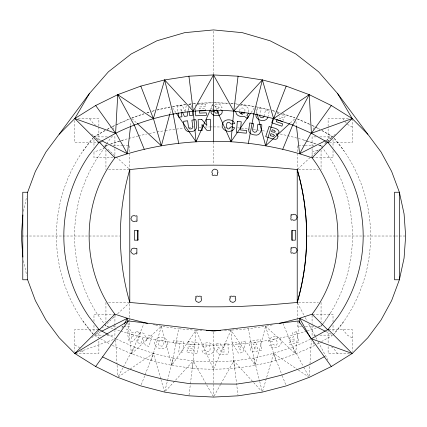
<?xml version="1.0" encoding="UTF-8"?>
<svg xmlns="http://www.w3.org/2000/svg" width="427" height="427" viewBox="0 0 427 427"><rect width="100%" height="100%" fill="white"/><g stroke="black" fill="none" stroke-linecap="round" stroke-linejoin="round"><path stroke-width="0.32" stroke-dasharray="2.13 1.6" d="M248.786 111.911C249.79 107.124 244.233 104.578 240.236 105.368M309.324 376.064L309.901 365.699M310.007 363.745L311.288 340.714M244.895 111.351C246.198 107.54 239.563 106.526 239.638 110.529M314.71 345.374C277.064 364.012 234.391 372.013 192.545 368.282L196.046 330.268L202.51 330.45M130.635 125.405L131.089 121.449M228.365 330.343L248.349 328.758L265.626 326.249L295.532 353.871L299.007 323.549M189.012 395.194L190.341 384.401M190.415 383.766L193.228 360.9C233.708 364.514 274.983 356.769 311.4 338.744M185.345 111.335L186.284 105.069M188.019 111.084L188.483 107.999M112.29 345.374L131.468 353.871L151.35 360.553L171.771 365.373L178.651 328.758L196.046 330.268L213.5 369.254L230.954 330.268L255.229 365.373L265.626 326.249L273.862 324.568M23.48 211.36L26.655 196.714M256.147 113.694L257.476 108.063L261.292 108.965L259.936 114.73M264.014 116.368L265.525 109.963L269.346 110.865L268.017 116.496M164.774 391.479L167.405 380.969M167.56 380.35L173.132 358.088L193.228 360.9L206.044 383.766M169.893 113.705L171.088 109.216M262.557 391.479L273.616 353.428L297.293 369.334M151.35 360.553L161.374 326.249L178.651 328.758M283.085 120.59L283.432 119.549L277.635 117.596M141.268 384.738L144.694 375.877M145.153 374.698L153.384 353.428L173.132 358.088M127.919 322.892L131.468 353.871L144.016 323.362M210.548 109.371L212.961 103.969M118.38 376.192L122.784 368.026M123.414 366.862L134.153 346.964L153.384 353.428L160.739 378.738M121.93 328.075L123.536 325.193M313.103 129.536L314.71 126.654A226.411 226.411 0 0 0 310.589 124.647M214.13 395.946L220.449 384.674M220.764 384.108L233.772 360.9L261.505 391.143M251.06 112.685L254.471 107.748M192.545 368.282L171.771 365.373L196.046 330.268M106.302 144.278L102.96 149.023L93.977 151.969M106.675 143.75L111.5 136.891L114.922 136.891L114.922 148.004M104.834 147.278L96.603 158.972A145.634 145.634 0 0 0 96.603 313.05L104.087 323.682M105.197 146.76L105.939 145.703A317.352 317.352 0 0 1 107.172 145.26M324.808 143.696L326.281 141.604M326.65 141.081L329.596 136.891M318.665 327.109L321.061 326.324L322.545 324.21M322.913 323.682L330.397 313.05M82.854 151.105L93.572 137.414M333.023 335.136L344.146 320.923M165.516 391.116L193.228 360.9M91.698 337.81L94.111 335.574M94.591 335.126L98.45 331.544M102.309 327.963L103.275 327.071M105.207 325.278L105.939 324.6L105.939 326.324L108.335 327.109M106.915 323.693L115.674 315.569M117.622 313.76L129.301 302.924M297.699 169.097L310.84 156.906M311.326 156.458L319.113 149.231M322.759 145.853L321.061 147.427L321.061 145.703A317.352 317.352 0 0 0 319.828 145.26M325.652 143.162L327.098 141.823M327.584 141.374L333.375 136.005M333.855 135.556L335.302 134.211M290.227 123.056L295.052 118.599M131.468 353.871L161.374 326.249L171.771 365.373M212.79 104.935C211.232 105.843 210.97 108.266 212.497 109.333M118.284 377.004L128.986 369.814M130.059 369.093L153.384 353.428M105.031 130.71L94.522 136.587A226.411 226.411 0 0 1 106.467 129.669M107.262 129.461L110.614 127.588M316.946 344.125L320.853 341.936M321.414 341.627L332.478 335.441M325.988 140.44L331.267 137.777M95.733 334.245L101.012 331.587M113.897 129.536L112.29 126.654L116.486 124.796M117.083 124.529L130.87 118.423M79.758 351.688L114.367 339.187M131.468 118.156L144.518 113.769M147 112.931L150.107 111.885M105.939 147.427L105.939 145.703L107.737 145.111M110.732 144.129L123.318 140.003M312.078 151.969L320.463 149.22M306.682 331.037L303.682 332.019A317.352 317.352 0 0 1 123.318 332.019L120.318 331.037M307.28 330.84L316.268 327.893M154.542 110.716L151.35 111.468A226.411 226.411 0 0 1 154.51 110.593M157.093 110.113L170.49 106.953M186.055 104.652L171.771 106.649A226.411 226.411 0 0 1 186.028 104.444M188.649 104.289L191.894 103.836A226.411 226.411 0 0 0 188.633 104.14M188.841 104.711L191.403 104.353L191.942 108.191M195.817 103.59L192.545 103.745A226.411 226.411 0 0 1 196.463 103.414M198.438 103.473L212.843 102.8M197.183 104.727L205.739 104.332L205.846 106.675L199.254 106.98L199.334 108.725L205.451 108.442L205.526 110.123M215.165 104.167C217.743 103.878 221.816 104.215 222.093 107.54L218.378 107.625C218.25 106.168 216.11 105.65 215.187 106.643L215.155 107.225L215.827 107.679L221.282 109.552M224.49 330.45L227.719 330.359M78.146 118.546L98.888 118.546L98.888 126.376M348.427 118.546L328.112 118.546L328.112 126.344M93.977 136.891L107.604 136.891M315.969 136.891L312.078 136.891L312.078 148.02M319.866 136.891L333.023 136.891M105.939 145.703L108.591 145.703M113.23 145.703L121.839 145.703M122.501 145.703L129.787 145.703L129.787 168.889M304.499 145.703L297.213 145.703L297.213 168.889M305.161 145.703L313.77 145.703M318.409 145.703L321.061 145.703L330.397 158.972A145.634 145.634 0 0 1 322.257 324.787M312.078 157.835L333.023 157.835L333.023 150.635M108.591 169.551L129.125 169.551M298.537 169.551L318.409 169.551M22.012 236.014L119.656 236.014M307.349 236.014L395.066 236.014M395.728 236.014L405.65 236.014M108.591 302.476L129.125 302.476M298.537 302.476L318.409 302.476M114.922 314.187L93.977 314.187L93.977 322.043M109.253 326.324L105.939 326.324L104.455 324.21M113.23 326.324L117.201 326.324M121.839 326.324L123.163 326.324M123.825 326.324L129.787 326.324L129.787 303.138M301.659 326.324L297.213 326.324L297.213 303.138M305.47 326.324L313.85 326.324M317.784 326.324L321.061 326.324A145.634 145.634 0 0 0 321.862 325.299M98.263 329.398L74.81 329.398L74.81 351.517M328.737 329.398L352.19 329.398L352.19 351.528M95.285 335.136L103.798 335.136M107.07 335.136L114.922 335.136L114.922 330.573M316.001 335.136L312.078 335.136L312.078 324.024M319.93 335.136L331.715 335.136M75.44 353.476L98.888 353.476L98.888 339.828M349.521 353.476L328.112 353.476L328.112 345.646M214.808 102.832L228.562 103.473M231.183 103.59L233.799 103.713A226.411 226.411 0 0 0 229.23 103.318M238.351 104.289L234.455 103.745A226.411 226.411 0 0 1 238.367 104.14M240.945 104.652L254.583 106.558A226.411 226.411 0 0 0 240.972 104.444M153.138 324.568L155.038 324.958M155.668 325.086L161.374 326.249M256.51 106.953L269.907 110.113M272.458 110.716L275.65 111.468M303.682 140.003L316.268 144.129M319.263 145.111L321.061 145.703M110.732 327.893L119.72 330.84M276.893 111.885L280 112.931M282.482 113.769L294.913 117.948M277.054 113.16L278.927 113.79M281.425 114.628L285.167 115.888L284.435 118.076L279.429 116.395M297.331 118.952L311.118 125.058M311.715 125.325L314.71 126.654M116.197 339.006L134.153 346.964M95.733 137.777L101.012 140.44M325.988 331.587L332.436 334.837M347.279 124.284L352.19 127.027M316.386 127.588L319.738 129.461M321.969 130.71L332.478 136.587A226.411 226.411 0 0 0 320.533 129.669M96.16 125.506L93.977 124.284L89.489 118.546M352.19 337.88L347.279 335.136L342.785 329.398M331.384 346.825L333.023 347.743L337.511 353.476M107.535 334.229L115.6 338.744M94.522 335.441L98.888 337.88L98.888 330.706M100.564 338.819L110.614 344.434M74.81 344.995L79.721 347.743M298.382 370.06L308.71 376.998M131.948 118.599L136.773 123.056M91.698 134.211L93.145 135.556M93.625 136.005L99.416 141.374M99.902 141.823L101.348 143.162M104.241 145.853L105.207 146.744M107.887 149.231L115.674 156.458M116.16 156.906L129.301 169.097M342.785 118.546L346.462 123.243M334.245 138.455L344.146 151.105M82.854 320.923L93.161 334.09M81.765 350.348L84.215 353.476M172.529 107.748L175.94 112.685M206.689 384.919L212.849 395.92M313.103 342.486L314.389 344.797M292.847 346.964L303.127 366.008M303.746 367.161L308.641 376.23M297.523 303.053L304.958 317.015M305.268 317.597L307.125 321.088M308.678 323.997L315.5 336.807M315.815 337.389L317.053 339.716M318.296 342.048L327.915 360.105M185.249 111.965L182.35 105.618L177.226 106.334L178.032 112.098M182.067 111.314L180.776 108.474L181.315 112.301M214.573 105.17L216.452 109.371M282.984 323.362L295.532 353.871M273.616 353.428L281.969 375.018M282.204 375.627L285.722 384.706M265.626 326.249L275.65 360.553M160.926 379.379L164.438 391.458M255.912 109.216L257.107 113.705M253.868 358.088L259.525 380.687M259.68 381.322L262.221 391.463M23.48 260.662L26.655 275.314M248.349 328.758L255.229 365.373M188.574 107.38L189.113 111.212M233.772 360.9L237.988 395.178M295.911 121.449L296.365 125.405M230.954 330.268L234.455 368.282M115.674 340.073L117.009 364.023M117.078 365.293L117.676 376.091M195.208 104.823L195.272 106.109M195.39 108.693L195.449 109.985M352.19 118.546L352.19 142.623L328.112 142.623L328.112 126.995M333.023 139.506L333.023 147.363M333.023 322.022L333.023 314.187L312.078 314.187L312.078 323.367M333.023 325.299L333.023 332.51M328.112 329.398L328.112 343.703M321.061 150.032L321.061 169.551M321.061 302.476L321.061 321.686M321.061 324.333L321.061 326.324M312.078 148.681L312.078 156.533M213.5 31.251L213.5 74.287M213.5 142.09L213.5 164.512M213.5 332.094L213.5 397.078M114.922 148.655L114.922 157.835L93.977 157.835L93.977 150.662M114.922 315.5L114.922 323.367M114.922 324.024L114.922 327.957M105.939 150.032L105.939 169.551M105.939 302.476L105.939 321.995M98.888 127.027L98.888 142.623L74.81 142.623L74.81 119.848M93.977 139.512L93.977 147.384M93.977 325.315L93.977 332.516M110.251 144.182A317.352 317.352 0 0 1 120.814 140.755M121.439 140.563A317.352 317.352 0 0 1 128.335 138.561M128.965 138.385A317.352 317.352 0 0 1 137.814 136.074M138.449 135.919A317.352 317.352 0 0 1 146.723 134.025M149.285 133.486A317.352 317.352 0 0 1 156.335 132.108M156.976 131.991A317.352 317.352 0 0 1 164.705 130.694M165.35 130.593A317.352 317.352 0 0 1 183.498 128.34M188.707 127.886A317.352 317.352 0 0 1 191.312 127.694M199.131 127.246A317.352 317.352 0 0 1 201.09 127.161M205.008 127.032A317.352 317.352 0 0 1 209.582 126.942M210.233 126.936A317.352 317.352 0 0 1 212.192 126.92M213.5 126.92A317.352 317.352 0 0 1 221.335 127.016M225.253 127.139A317.352 317.352 0 0 1 229.822 127.337M237.642 127.838A317.352 317.352 0 0 1 249.347 128.949M253.238 129.418A317.352 317.352 0 0 1 259.712 130.299M262.295 130.694A317.352 317.352 0 0 1 266.165 131.319M275.159 132.968A317.352 317.352 0 0 1 276.44 133.224M280.277 134.025A317.352 317.352 0 0 1 305.561 140.563M306.186 140.755A317.352 317.352 0 0 1 316.749 144.182M334.293 138.343A149.551 149.551 0 0 1 333.871 334.165M93.129 334.165A149.551 149.551 0 0 1 92.707 138.343M107.044 129.36A226.411 226.411 0 0 1 111.703 126.947M112.29 126.654A226.411 226.411 0 0 1 115.231 125.212M115.818 124.924A226.411 226.411 0 0 1 129.637 118.877M132.076 117.916A226.411 226.411 0 0 1 143.824 113.758M146.952 112.771A226.411 226.411 0 0 1 150.09 111.831M157.045 109.926A226.411 226.411 0 0 1 170.48 106.894M197.114 103.366A226.411 226.411 0 0 1 212.843 102.774M213.5 102.774A226.411 226.411 0 0 1 228.573 103.275M255.229 106.649A226.411 226.411 0 0 1 269.955 109.926M272.49 110.593A226.411 226.411 0 0 1 280.048 112.771M283.176 113.758A226.411 226.411 0 0 1 294.924 117.916M297.363 118.877A226.411 226.411 0 0 1 309.997 124.364M315.297 126.947A226.411 226.411 0 0 1 319.956 129.36M158.55 343.303L158.647 344.472A2.322 1.97 13.3 0 0 159.575 345.646L161.7 346.142A2.327 1.975 13.3 0 0 163.045 345.48L163.883 343.682L163.936 341.707A2.295 1.943 13.3 0 0 163.029 340.511C160.926 338.969 158.401 340.895 158.55 343.303M167.891 342.86C168.686 351.784 152.791 349.836 154.852 341.653C155.828 335.974 163.808 336.428 166.845 340.036A5.887 4.991 13.3 0 1 167.795 342.07L167.891 342.86M250.377 348.395C250.11 354.335 259.36 349.932 261.778 350.396L260.208 339.588L253.494 340.565L250.345 341.536A3.389 2.909 -8.3 0 0 249.016 343.538L249.571 345.651L252.042 346.644L250.788 347.567L250.377 348.395M254.097 347.791L254.535 348.939L257.534 348.774L257.235 346.729L254.78 347.151L254.097 347.791M253.008 343.682L253.489 344.872L256.937 344.669L256.622 342.481L253.787 342.972L253.008 343.682M281.286 342.214C281.302 347.61 272.474 349.969 269.565 345.55L272.837 344.226C280.913 349.644 276.039 332.403 272.196 341.813L268.647 341.659C269.277 334.998 281.703 334.827 281.286 342.214M173.634 340.698L173.399 343.377L179.516 343.906L178.806 352.094L182.724 352.435L183.663 341.568L173.634 340.698M216.809 350.53C216.308 356.486 225.173 353.679 228.29 354.111L227.97 343.105L224.026 343.217L224.154 347.685L222.494 347.167L219.9 343.335L215.459 343.463L218.026 347.268L219.708 348.202L217.647 349.174L216.809 350.53M214.279 348.763C214.584 355.195 203.839 356.337 201.96 350.647L205.451 350.081C212.086 357.463 211.28 338.867 205.382 347.477L201.96 346.478C203.764 340.442 214.984 342.134 214.279 348.763M188.19 341.419L187.843 343.884L194.568 344.824L194.264 346.97L188.206 346.121L187.896 348.341L193.954 349.19L193.714 350.919L187.181 350.007L186.855 352.328L197.29 353.786L198.811 342.908L188.19 341.419M241.97 341.6L241.607 343.479L237.188 344.098L236.302 342.39L232.224 342.961L238.485 353.182L242.733 352.585L245.947 341.04L241.97 341.6M241.09 345.95L240.262 350.055L238.325 346.34L241.09 345.95M140.713 332.339L137.27 342.571L140.782 343.751L142.687 338.088L145.324 345.278L148.804 346.452L152.247 336.214L148.74 335.04L146.851 340.655L144.225 333.519L140.713 332.339M136.314 331.533L135.268 333.065L130.956 331.918L130.785 330.071L126.808 329.014L128.714 340.468L132.861 341.568L140.2 332.564L136.314 331.533M133.859 335.056L131.537 338.376L131.158 334.341L133.859 335.056M221.517 349.991L221.165 350.124A1.174 1.014 -1.7 0 0 220.663 351.005L221.074 351.811L221.645 352.008L224.276 352.003L224.212 349.766L221.517 349.991M296.327 331.726L292.511 332.74L293.621 336.919L288.855 338.184L289.399 340.25L294.166 338.985L294.641 340.767L289.063 342.251L289.645 344.45L299.044 341.952L296.327 331.726"/><path stroke-width="0.64" d="M259.781 115.37C259.253 117.446 262.45 118.594 263.694 117.11L264.014 116.368M107.535 334.229L98.888 329.398L88.96 316.711A142.138 142.138 0 0 1 88.96 155.311L98.888 142.623L115.6 133.283L117.751 94.666L140.809 86.105L164.619 79.929L188.931 76.198L213.5 74.949L238.069 76.198L262.381 79.929L286.191 86.105L309.249 94.666L331.325 105.517L352.19 118.546L367.818 134.254L381.065 152.017L391.655 171.483L399.378 192.251L404.075 213.911L405.65 236.014L404.075 258.116L399.378 279.77L391.655 300.539L381.065 320.004L367.818 337.773L352.19 353.476L331.325 366.51L309.249 377.361L286.191 385.917L262.381 392.098L238.069 395.829L213.5 397.078L188.931 395.829L164.619 392.098L140.809 385.917L117.751 377.361L95.675 366.51L74.81 353.476L59.182 337.773L45.935 320.004L35.345 300.539L27.622 279.77L27.622 192.251L35.345 171.483L45.935 152.017L89.392 93.566L108.415 71.784L131.206 53.973L156.944 40.773L184.704 32.66L213.5 29.922L242.296 32.66L270.056 40.773L295.794 53.973L318.585 71.784L337.608 93.566L367.818 134.254M22.85 214.978L21.35 236.014L22.85 257.049M147.432 323.399L127.39 318.275L114.922 314.187C80.532 269.538 80.532 202.483 114.922 157.835C152.055 144.918 191.723 139.645 230.954 141.759L233.793 110.956M101.599 140.734L127.39 153.747L130.561 126.066M299.081 322.892L299.61 318.275L312.078 314.187C346.468 269.538 346.468 202.483 312.078 157.835C285.951 148.724 258.543 143.515 230.954 141.759L216.724 109.969M59.182 134.254L74.81 118.546L115.6 133.283C152.017 115.253 193.292 107.513 233.772 111.121L238.069 76.198M255.997 114.319C254.631 120.499 266.336 123.232 267.868 117.121M187.928 111.703L187.277 116.021L184.389 116.427L182.585 112.45M248.349 143.264L253.878 113.844M98.888 142.623L74.81 118.546L95.675 105.517L117.751 94.666L153.384 118.594L164.619 79.929L193.228 111.121L213.5 74.949L233.772 111.121L253.868 113.934L262.381 79.929L273.616 118.594L292.847 125.063L311.4 133.283L328.112 142.623L338.04 155.311A142.138 142.138 0 0 1 338.04 316.711L328.112 329.398L311.4 338.744L352.19 353.476L328.112 329.398M129.787 169.551C117.233 212.689 117.233 259.338 129.787 302.476L157.638 304.905L185.553 306.362A802.557 802.557 0 0 0 241.447 306.362L269.362 304.905L297.213 302.476C309.767 259.338 309.767 212.689 297.213 169.551A802.557 802.557 0 0 0 129.787 169.551L129.787 302.476M137.254 123.499L161.374 145.772L169.722 114.345M257.278 114.345L265.626 145.772L273.606 118.455M273.36 117.948L271.737 122.762L281.911 126.184L282.69 123.867L276.253 121.7L276.931 119.688L282.733 121.636M253.868 113.934L273.616 118.594L286.191 86.105M248.541 113.048L246.875 115.578L248.599 116.768L247.254 118.503L244.73 116.598L241.431 116.63L238.906 115.947A5.476 4.729 8 0 1 236.344 113.742L235.661 111.452M282.733 149.269L292.773 124.865M176.319 113.235L196.046 141.759L210.276 109.969M292.847 125.063L309.249 94.666L311.4 133.283L352.19 118.546L337.608 93.566M124.177 324.04L127.39 318.275L127.769 321.574M244.607 112.589L244.132 113.443L241.928 112.045L241.143 113.166L242.584 114.153L241.826 114.116L240.337 113.497L239.6 112.066M296.439 126.066L299.61 153.747L311.176 132.994M74.81 118.546L89.392 93.566M230.954 141.759L250.681 113.235M95.675 366.51L128.383 320.933L213.5 331.08L298.617 320.933L331.325 366.51M311.4 133.283L331.325 105.517M233.772 111.121L262.381 79.929M76.049 353.028L74.81 353.476L98.888 329.398M99.096 330.012L114.922 314.187M312.078 157.835L327.904 142.01M328.112 142.623L352.19 118.546M265.626 145.772L289.746 123.499M273.616 118.594L309.249 94.666M74.81 353.476L128.383 320.933M324.317 356.742L309.97 364.407L303.746 367.161L281.969 375.018L259.525 380.687L236.627 384.108L190.415 383.766L167.56 380.35L145.153 374.698L123.414 366.862L102.555 356.919M299.61 153.747L325.401 140.734M101.599 331.288L127.39 318.275M325.401 331.288L299.61 318.275L279.568 323.399M205.552 110.678L199.441 110.967L199.542 113.128L206.321 112.813L206.438 115.301L195.721 115.797L195.481 110.63M220.61 330.562L206.39 330.562M27.622 192.251L22.775 192.251L22.775 279.77L27.622 279.77M137.409 231.066L138.033 231.066M137.409 239.542L138.033 239.542M213.948 110.123L217.428 111.121L218.453 111.842L218.074 113.027L215.774 113.139A1.927 1.671 1.7 0 1 214.754 112.098L214.589 111.399L210.842 111.495C211.184 117.644 224.426 116.699 221.923 110.241M312.078 314.187L327.904 330.012M99.096 142.01L114.922 157.835M95.675 105.517L115.6 133.283M299.61 318.275L310.856 338.451M115.824 132.994L127.39 153.747M117.751 94.666L134.153 125.063M134.227 124.865L144.267 149.269M140.809 86.105L153.384 118.594M153.394 118.455L161.374 145.772M164.619 79.929L173.132 113.934M173.122 113.844L178.651 143.264M192.39 111.394L192.924 115.231L189.737 115.68L189.198 111.847M181.315 112.301L181.939 116.768L178.748 117.217L178.123 112.739M188.931 76.198L193.228 111.121M193.207 110.956L196.046 141.759M292.292 230.441L292.292 240.166M213.5 74.949L213.5 141.257M137.409 230.441L137.409 240.166M192.828 126.798L192.801 127.62L191.824 128.74L190.026 128.991L189.289 128.708L188.52 127.401L187.592 120.761L183.706 121.305C183.402 126.355 185.046 133.475 191.611 131.484C198.155 131.276 197.093 123.979 195.785 119.613L191.899 120.158L192.828 126.798M248.792 129.424C248.156 132.744 251.54 134.868 254.481 134.9C260.79 136.523 261.847 129.301 261.794 124.737L257.913 124.177C256.792 126.456 258.65 132.642 254.535 132.333C250.5 131.457 254.022 126.056 253.606 123.552L249.726 122.987L248.792 129.424M237.327 121.439L236.382 132.306L246.416 133.176L246.646 130.502L240.534 129.968L241.244 121.78L237.327 121.439M274.262 135.407L273.568 136.496L270.211 135.69L270.91 133.619L273.611 134.601L274.262 135.407M275.121 131.319L274.486 132.37L271.561 131.671L272.218 129.728L274.561 130.587L275.121 131.319M222.478 123.963C220.092 131.169 232.379 134.361 234.588 127.737L231.188 126.68C225.136 135.167 224.655 116.598 231.162 124.081L234.663 123.579C233.035 118.38 223.663 118.557 222.478 123.963M136.96 220.086L137.019 221.17L136.645 221.464L135.791 221.063L134.078 221.72L133.064 221.448L131.436 220.097L130.859 218.581L131.244 218.144C131.201 216.799 132.354 215.507 133.752 215.774L134.067 215.464L135.412 216.137L136.608 215.758L137.019 216.009L136.96 220.086M136.843 252.624L136.896 253.713L136.528 254.001L135.674 253.606L133.955 254.257L132.946 253.985L131.313 252.635L130.742 251.119L131.126 250.681C131.084 249.336 132.237 248.05 133.63 248.311L133.95 248.002L135.29 248.679L136.485 248.295L136.902 248.551L136.843 252.624M291.134 215.491L290.83 216.345L291.166 217.039L290.819 218.282L291.027 219.894L291.438 220.145L292.634 219.766L293.973 220.444L294.294 220.129C295.692 220.396 296.845 219.104 296.797 217.759L297.187 217.322L296.61 215.811L295.607 214.674L293.968 214.189L292.762 214.84L291.395 214.439L291.027 214.733L291.134 215.491M291.15 248.541L290.846 249.395L291.182 250.089L290.835 251.332L291.043 252.944L291.454 253.195L292.65 252.816L293.989 253.489L294.31 253.179C295.708 253.446 296.856 252.154 296.813 250.809L297.203 250.371L296.626 248.856L295.623 247.719L293.984 247.233L292.778 247.89L291.411 247.489L291.043 247.783L291.15 248.541M277.988 136.517L277.475 138.183A3.389 2.877 18.6 0 1 275.394 139.351L272.148 138.791L265.711 136.624L269.154 126.392C272.042 128.217 277.678 127.529 278.986 131.425C279.237 133.005 277.694 134.318 276.168 134.078L277.523 135.22L277.988 136.517M217.556 172.999L217.524 175.198L215.918 175.406L214.674 175.059L213.975 175.396L212.363 175.198L212.075 174.83L212.47 173.463L211.819 172.257L212.304 170.619L213.441 169.615L214.957 169.039L215.395 169.428C216.74 169.38 218.026 170.533 217.765 171.932L218.074 172.252L217.556 172.999M196.084 297.923L195.406 299.263L195.715 299.583C195.454 300.976 196.74 302.129 198.085 302.086L198.528 302.476L200.039 301.9L201.176 300.891L201.661 299.258L201.01 298.051L201.405 296.685L201.117 296.317L199.505 296.114L198.806 296.455L197.562 296.103L195.956 296.311L195.699 296.728L196.084 297.923M230.238 297.923L229.561 299.263L229.875 299.583C229.609 300.976 230.9 302.129 232.245 302.086L232.683 302.476L234.193 301.9L235.336 300.891L235.821 299.258L235.165 298.051L235.565 296.685L235.272 296.317L233.66 296.114L232.966 296.455L231.722 296.103L230.11 296.311L229.859 296.728L230.238 297.923M201.816 119.523L198.144 119.629L198.464 130.635L202.158 130.529L201.987 124.481L206.924 130.39L210.628 130.283L210.314 119.277L206.609 119.384L206.78 125.474L201.816 119.523M399.378 192.251L394.527 192.251L394.527 279.77L399.378 279.77L399.378 192.251M138.033 230.441L134.404 230.441L134.404 240.166L138.033 240.166L138.033 230.441M295.297 230.441L291.673 230.441L291.673 240.166L295.297 240.166L295.297 230.441M297.213 302.476L297.213 169.551A237.876 237.876 0 0 1 297.213 302.476"/></g></svg>
